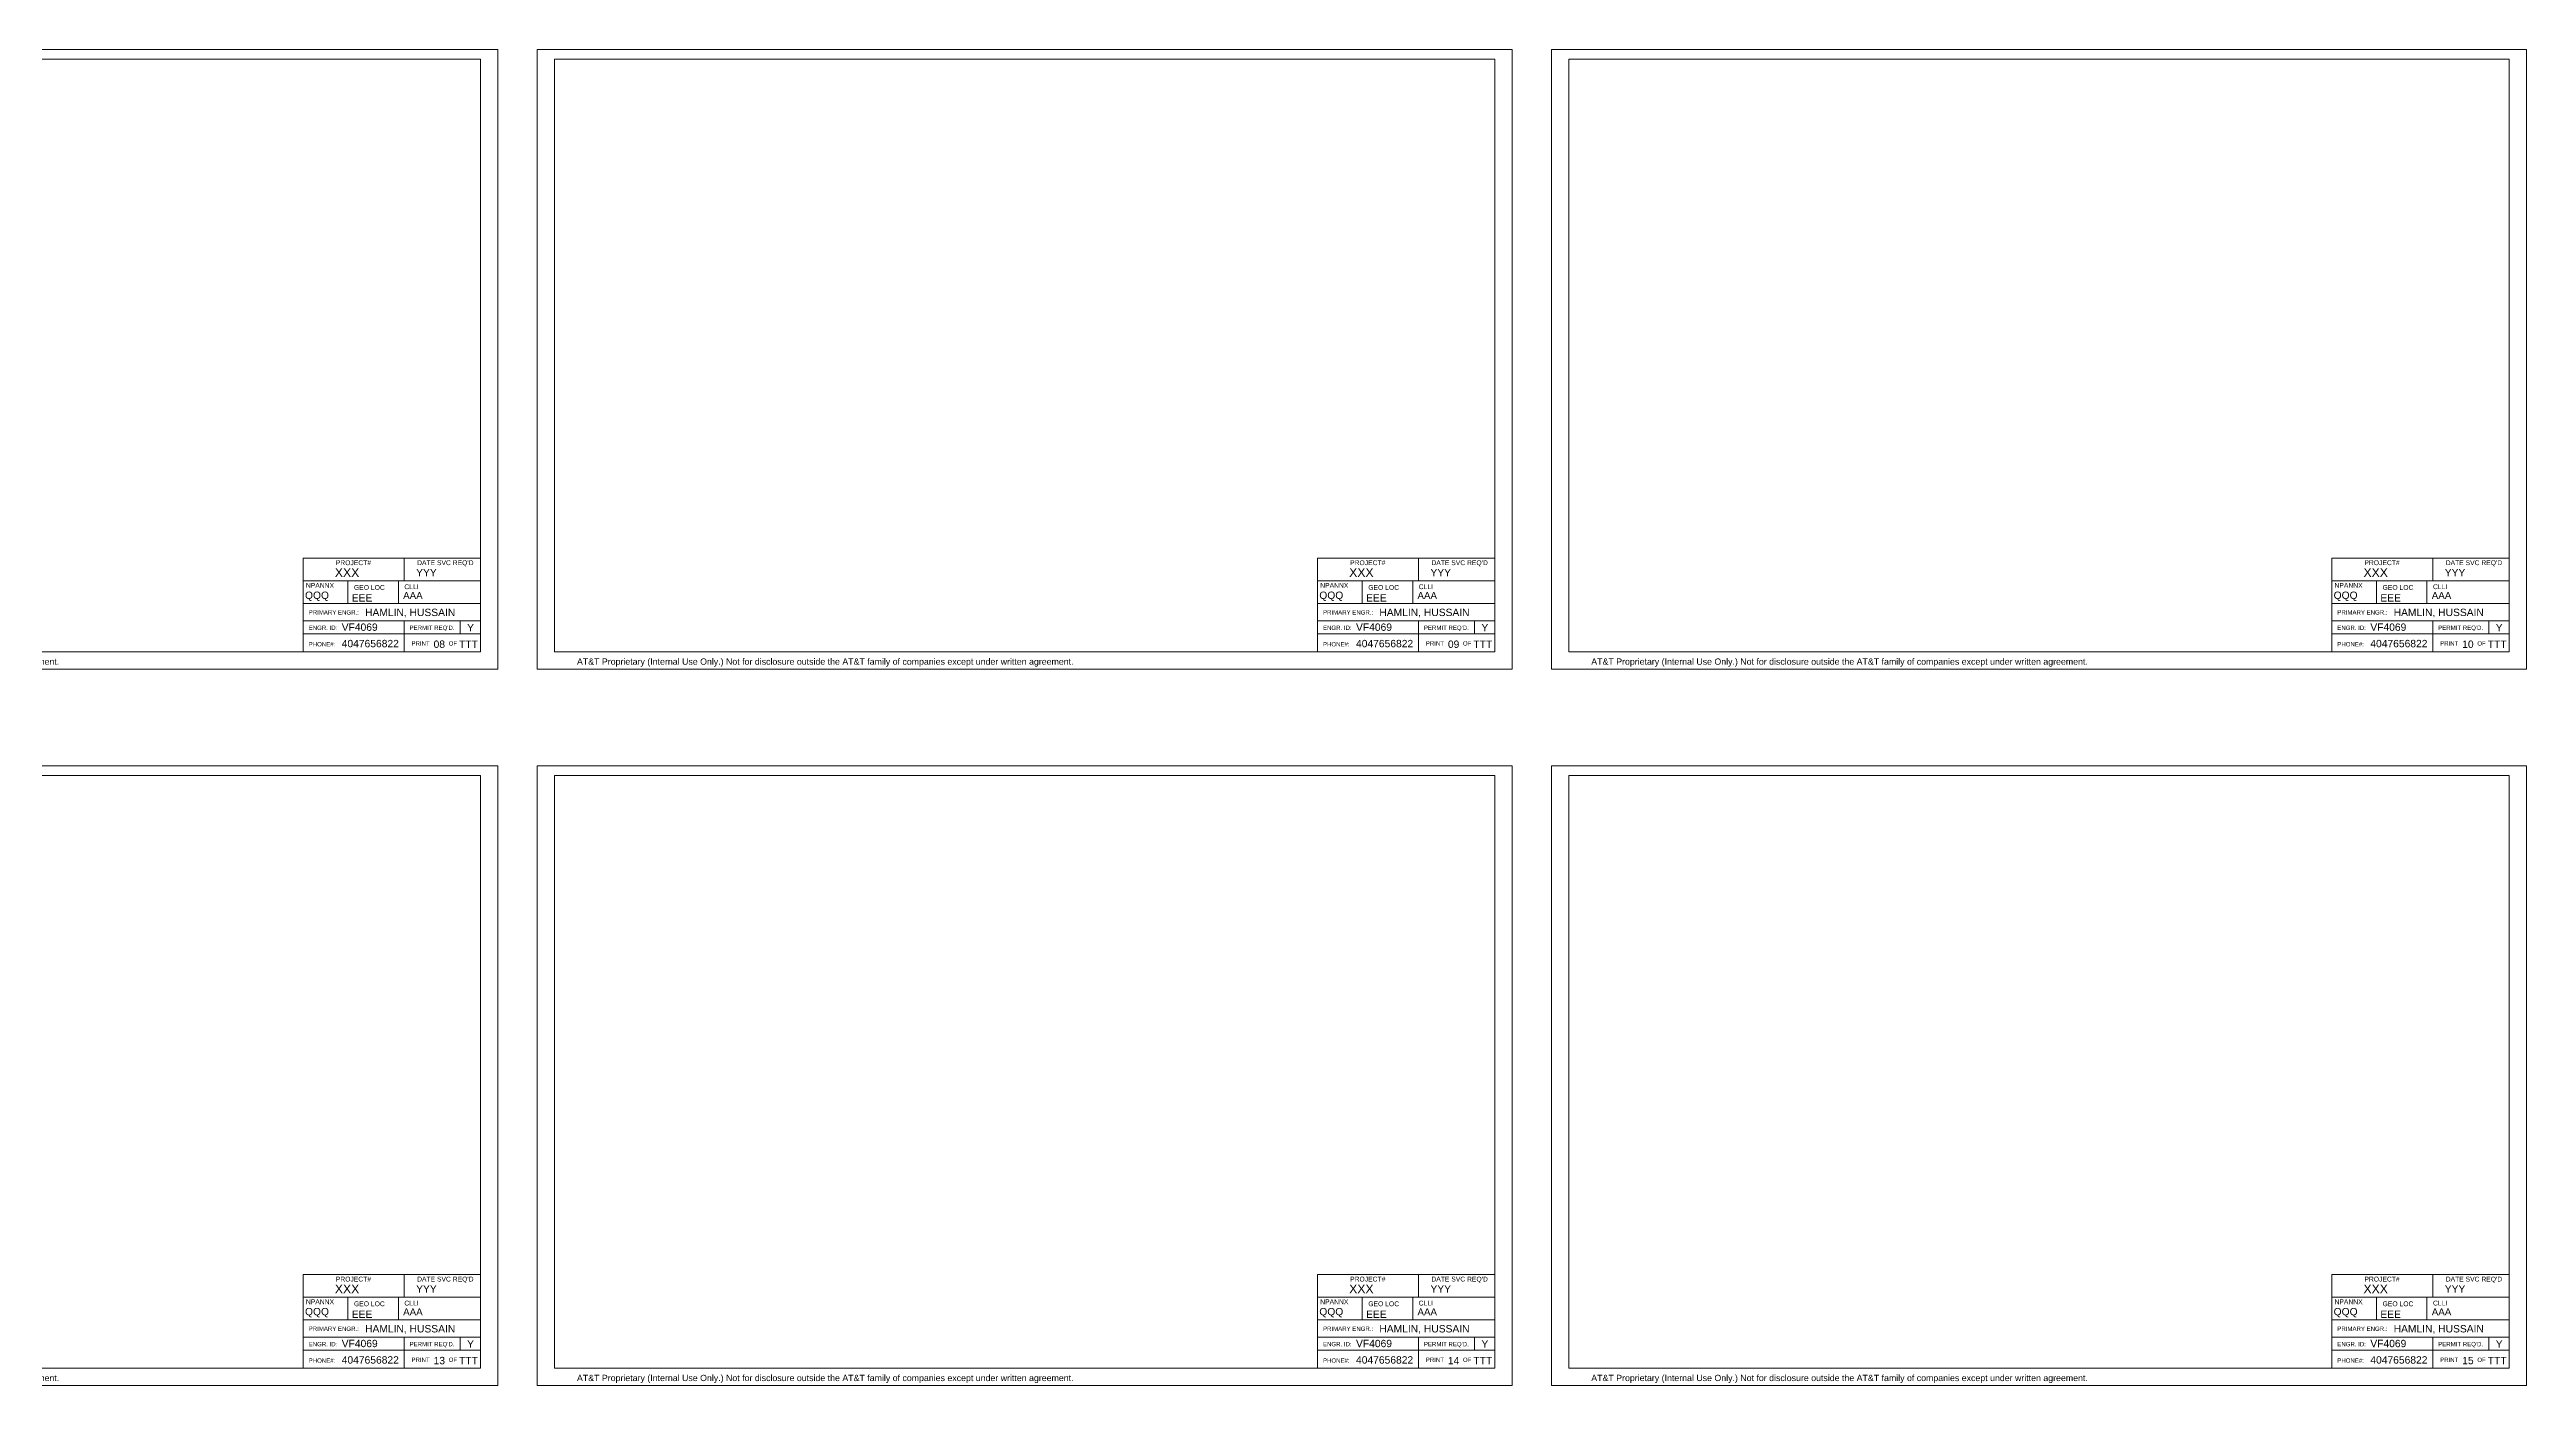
# Model space of a CAD drawing. Header units: feet. Extents: x -16154 to 3860, y -1534289809 to -1534279773.
# Drawn here: x -7483 to -3334, y -1534289809 to -1534287571 of the extents above; entities that cross this region are included whole.
import ezdxf

# ---------------------------------------------------------------- set-up
doc = ezdxf.new("R2010")
doc.units = ezdxf.units.FT
doc.header["$MEASUREMENT"] = 0
doc.layers.add('Level 18', color=7, linetype='Continuous', lineweight=0)
doc.layers.add('Level 63', color=7, linetype='Continuous', lineweight=0)
doc.styles.add('Telco', font='font000.shx', dxfattribs={"height": 9})

# ---------------------------------------------------------------- blocks, each defined once
blk = doc.blocks.new('*U121')
at = {"layer": 'Level 63', "color": 178, "linetype": 'Continuous', "lineweight": 0, "flags": 128}
blk.add_lwpolyline([(-816.6, 518.9), (816.6, 518.9), (816.6, -518.9), (-816.6, -518.9)], close=True, dxfattribs=at)
at = {"layer": 'Level 18', "color": 7, "linetype": 'Continuous', "lineweight": 0, "insert": (-750.1, -501.1), "char_height": 10.5464, "attachment_point": 1, "line_spacing_factor": 0.856011, "style": 'Telco', "bg_fill": 3, "box_fill_scale": 1, "bg_fill_color": 178, "bg_fill_transparency": 0}
blk.add_mtext('\\fArial Unicode MS|b0|i0|c00|p39;AT&T Proprietary (Internal Use Only.) Not for disclosure outside the AT&T family of companies except under written agreement. ', dxfattribs=at)
at = {"layer": 'Level 63', "color": 7, "linetype": 'Continuous', "lineweight": 0, "flags": 128}
blk.add_lwpolyline([(-787.6, 502.9), (787.6, 502.9), (787.6, -489.9), (-787.6, -489.9)], close=True, dxfattribs=at)
blk = doc.blocks.new('*U122')
at = {"layer": 'Level 18', "color": 7, "linetype": 'Continuous', "lineweight": 0}
for p, q in [((148.5, 78.4), (-148.5, 78.4)), ((-148.5, 78.4), (-148.5, -78.6)), ((20.5, 78.4), (20.5, 40.4)), ((148.5, 78.4), (148.5, -78.6)), ((148.5, 40.4), (-148.5, 40.4)), ((148.5, 2.4), (-148.5, 2.4)), ((-73.7, 40.4), (-73.7, 2.4)), ((10.8, 40.4), (10.8, 2.4)), ((-148.5, -26.6), (148.5, -26.6)), ((20.5, -26.6), (20.5, -78.6)), ((114.5, -26.6), (114.5, -48.6)), ((-148.5, -48.6), (148.5, -48.6)), ((-148.5, -78.6), (148.5, -78.6))]:
    blk.add_line(p, q, dxfattribs=at)
at = {"layer": 'Level 18', "color": 7, "linetype": 'Continuous', "lineweight": 0, "attachment_point": 1, "style": 'Telco', "bg_fill": 3, "box_fill_scale": 1, "bg_fill_color": 178, "bg_fill_transparency": 0}
for s, insert, char_height, line_spacing_factor in [('\\fArial Unicode MS|b0|i0|c00|p39;PROJECT#', (-94, 74.6), 8.099, 0.933366), ("\\fArial Unicode MS|b0|i0|c00|p39;DATE SVC REQ'D", (42.2, 74.6), 8.099, 0.933366), ('\\fArial Unicode MS|b0|i0|c00|p39;GEO LOC', (-63.5, 33.2), 8.099, 0.933366), ('\\fArial Unicode MS|b0|i0|c00|p39;CLLI', (20.9, 34.4), 8.099, 0.933366), ('\\fArial Unicode MS|b0|i0|c00|p39;PRIMARY ENGR.:', (-139.4, -9), 7.267, 0.971553), ("\\fArial Unicode MS|b0|i0|c00|p39;PERMIT REQ'D.", (29.6, -34.8), 7.267, 0.971553), ('\\fArial Unicode MS|b0|i0|c00|p39;Y', (126, -32), 12.321, 0.819132)]:
    blk.add_mtext(s, dxfattribs=dict(at, insert=insert, char_height=char_height, line_spacing_factor=line_spacing_factor))
at = {"layer": 'Level 18', "color": 7, "linetype": 'Continuous', "lineweight": 0, "style": 'Telco', "bg_fill": 3, "box_fill_scale": 1, "bg_fill_color": 178, "bg_fill_transparency": 0}
for s, insert, char_height, attachment_point, line_spacing_factor in [('\\fArial Unicode MS|b0|i0|c00|p39;XXX', (-95.6, 61.4), 14.637, 1, 0.784462), ('\\fArial Unicode MS|b0|i0|c00|p39;YYY', (40.6, 60.2), 12.321, 1, 0.819132), ('\\fArial Unicode MS|b0|i0|c00|p39;QQQ', (-145.6, 22.2), 12.321, 1, 0.819132), ('\\fArial Unicode MS|b0|i0|c00|p39;EEE', (-67.3, 17.8), 12.321, 1, 0.819132), ('\\fArial Unicode MS|b0|i0|c00|p39;AAA', (18.8, 21.5), 11.71, 1, 0.830575), ('\\fArial Unicode MS|b0|i0|c00|p39;ENGR. ID:', (-139.4, -34.8), 7.267, 1, 0.971553), ('\\fArial Unicode MS|b0|i0|c00|p39;PRINT', (32.8, -61), 7.267, 1, 0.971553), ('\\fArial Unicode MS|b0|i0|c00|p39;TTT', (128.4, -66), 12.321, 5, 0.819132)]:
    blk.add_mtext(s, dxfattribs=dict(at, insert=insert, char_height=char_height, attachment_point=attachment_point, line_spacing_factor=line_spacing_factor))
for s, insert, char_height, attachment_point, line_spacing_factor in [('\\fArial Unicode MS|b0|i0|c00|p39;NPANNX', (-144.1, 36.6), 8.099, 1, 0.933366), ('\\fArial Unicode MS|b0|i0|c00|p39;HAMLIN, HUSSAIN', (-45, -6.5), 12.321, 1, 0.819132), ('\\fArial Unicode MS|b0|i0|c00|p39;PHONE#:', (-139.4, -62.3), 7.267, 1, 0.971553), ('\\fArial Unicode MS|b0|i0|c00|p39;08', (79.4, -66), 12.321, 5, 0.819132)]:
    blk.add_mtext(s, dxfattribs=dict(at, insert=insert, char_height=char_height, attachment_point=attachment_point, line_spacing_factor=line_spacing_factor))
at = {"layer": 'Level 18', "color": 7, "linetype": 'Continuous', "lineweight": 0, "attachment_point": 1, "style": 'Telco', "bg_fill": 3, "box_fill_scale": 1, "bg_fill_color": 178, "bg_fill_transparency": 0}
for s, insert, char_height, line_spacing_factor in [('\\fArial Unicode MS|b0|i0|c00|p39;VF4069', (-84.1, -31.2), 12.321, 0.819132), ('\\fArial Unicode MS|b0|i0|c00|p39;OF', (95.1, -61), 7.267, 0.971553)]:
    blk.add_mtext(s, dxfattribs=dict(at, insert=insert, char_height=char_height, line_spacing_factor=line_spacing_factor))
at = {"layer": 'Level 18', "color": 7, "linetype": 'Continuous', "lineweight": 0, "insert": (-84.1, -58.7), "char_height": 12.321, "attachment_point": 1, "line_spacing_factor": 0.819132, "style": 'Telco', "bg_fill": 3, "box_fill_scale": 1, "bg_fill_color": 178, "bg_fill_transparency": 0}
blk.add_mtext('\\fArial Unicode MS|b0|i0|c00|p39;4047656822', dxfattribs=at)
blk = doc.blocks.new('*U120')
at = {"layer": 'Level 63', "color": 178, "linetype": 'Continuous', "lineweight": 0}
blk.add_blockref('*U121', (0, 0), dxfattribs=at)
at = {"layer": 'Level 18', "color": 7, "linetype": 'Continuous', "lineweight": 0}
blk.add_blockref('*U122', (639.1, -411.3), dxfattribs=at)
blk = doc.blocks.new('*U124')
at = {"layer": 'Level 63', "color": 178, "linetype": 'Continuous', "lineweight": 0, "flags": 128}
blk.add_lwpolyline([(-816.6, 518.9), (816.6, 518.9), (816.6, -518.9), (-816.6, -518.9)], close=True, dxfattribs=at)
at = {"layer": 'Level 18', "color": 7, "linetype": 'Continuous', "lineweight": 0, "insert": (-750.1, -501.1), "char_height": 10.5464, "attachment_point": 1, "line_spacing_factor": 0.856011, "style": 'Telco', "bg_fill": 3, "box_fill_scale": 1, "bg_fill_color": 178, "bg_fill_transparency": 0}
blk.add_mtext('\\fArial Unicode MS|b0|i0|c00|p39;AT&T Proprietary (Internal Use Only.) Not for disclosure outside the AT&T family of companies except under written agreement. ', dxfattribs=at)
at = {"layer": 'Level 63', "color": 7, "linetype": 'Continuous', "lineweight": 0, "flags": 128}
blk.add_lwpolyline([(-787.6, 502.9), (787.6, 502.9), (787.6, -489.9), (-787.6, -489.9)], close=True, dxfattribs=at)
blk = doc.blocks.new('*U125')
at = {"layer": 'Level 18', "color": 7, "linetype": 'Continuous', "lineweight": 0}
for p, q in [((148.5, 78.4), (-148.5, 78.4)), ((-148.5, 78.4), (-148.5, -78.6)), ((20.5, 78.4), (20.5, 40.4)), ((148.5, 78.4), (148.5, -78.6)), ((148.5, 40.4), (-148.5, 40.4)), ((148.5, 2.4), (-148.5, 2.4)), ((-73.7, 40.4), (-73.7, 2.4)), ((10.8, 40.4), (10.8, 2.4)), ((-148.5, -26.6), (148.5, -26.6)), ((20.5, -26.6), (20.5, -78.6)), ((114.5, -26.6), (114.5, -48.6)), ((-148.5, -48.6), (148.5, -48.6)), ((-148.5, -78.6), (148.5, -78.6))]:
    blk.add_line(p, q, dxfattribs=at)
at = {"layer": 'Level 18', "color": 7, "linetype": 'Continuous', "lineweight": 0, "attachment_point": 1, "style": 'Telco', "bg_fill": 3, "box_fill_scale": 1, "bg_fill_color": 178, "bg_fill_transparency": 0}
for s, insert, char_height, line_spacing_factor in [('\\fArial Unicode MS|b0|i0|c00|p39;PROJECT#', (-94, 74.6), 8.099, 0.933366), ("\\fArial Unicode MS|b0|i0|c00|p39;DATE SVC REQ'D", (42.2, 74.6), 8.099, 0.933366), ('\\fArial Unicode MS|b0|i0|c00|p39;GEO LOC', (-63.5, 33.2), 8.099, 0.933366), ('\\fArial Unicode MS|b0|i0|c00|p39;CLLI', (20.9, 34.4), 8.099, 0.933366), ('\\fArial Unicode MS|b0|i0|c00|p39;PRIMARY ENGR.:', (-139.4, -9), 7.267, 0.971553), ("\\fArial Unicode MS|b0|i0|c00|p39;PERMIT REQ'D.", (29.6, -34.8), 7.267, 0.971553), ('\\fArial Unicode MS|b0|i0|c00|p39;Y', (126, -32), 12.321, 0.819132)]:
    blk.add_mtext(s, dxfattribs=dict(at, insert=insert, char_height=char_height, line_spacing_factor=line_spacing_factor))
at = {"layer": 'Level 18', "color": 7, "linetype": 'Continuous', "lineweight": 0, "style": 'Telco', "bg_fill": 3, "box_fill_scale": 1, "bg_fill_color": 178, "bg_fill_transparency": 0}
for s, insert, char_height, attachment_point, line_spacing_factor in [('\\fArial Unicode MS|b0|i0|c00|p39;XXX', (-95.6, 61.4), 14.637, 1, 0.784462), ('\\fArial Unicode MS|b0|i0|c00|p39;YYY', (40.6, 60.2), 12.321, 1, 0.819132), ('\\fArial Unicode MS|b0|i0|c00|p39;QQQ', (-145.6, 22.2), 12.321, 1, 0.819132), ('\\fArial Unicode MS|b0|i0|c00|p39;EEE', (-67.3, 17.8), 12.321, 1, 0.819132), ('\\fArial Unicode MS|b0|i0|c00|p39;AAA', (18.8, 21.5), 11.71, 1, 0.830575), ('\\fArial Unicode MS|b0|i0|c00|p39;ENGR. ID:', (-139.4, -34.8), 7.267, 1, 0.971553), ('\\fArial Unicode MS|b0|i0|c00|p39;PRINT', (32.8, -61), 7.267, 1, 0.971553), ('\\fArial Unicode MS|b0|i0|c00|p39;TTT', (128.4, -66), 12.321, 5, 0.819132)]:
    blk.add_mtext(s, dxfattribs=dict(at, insert=insert, char_height=char_height, attachment_point=attachment_point, line_spacing_factor=line_spacing_factor))
for s, insert, char_height, attachment_point, line_spacing_factor in [('\\fArial Unicode MS|b0|i0|c00|p39;NPANNX', (-144.1, 36.6), 8.099, 1, 0.933366), ('\\fArial Unicode MS|b0|i0|c00|p39;HAMLIN, HUSSAIN', (-45, -6.5), 12.321, 1, 0.819132), ('\\fArial Unicode MS|b0|i0|c00|p39;PHONE#:', (-139.4, -62.3), 7.267, 1, 0.971553), ('\\fArial Unicode MS|b0|i0|c00|p39;09', (79.4, -66), 12.321, 5, 0.819132)]:
    blk.add_mtext(s, dxfattribs=dict(at, insert=insert, char_height=char_height, attachment_point=attachment_point, line_spacing_factor=line_spacing_factor))
at = {"layer": 'Level 18', "color": 7, "linetype": 'Continuous', "lineweight": 0, "attachment_point": 1, "style": 'Telco', "bg_fill": 3, "box_fill_scale": 1, "bg_fill_color": 178, "bg_fill_transparency": 0}
for s, insert, char_height, line_spacing_factor in [('\\fArial Unicode MS|b0|i0|c00|p39;VF4069', (-84.1, -31.2), 12.321, 0.819132), ('\\fArial Unicode MS|b0|i0|c00|p39;OF', (95.1, -61), 7.267, 0.971553)]:
    blk.add_mtext(s, dxfattribs=dict(at, insert=insert, char_height=char_height, line_spacing_factor=line_spacing_factor))
at = {"layer": 'Level 18', "color": 7, "linetype": 'Continuous', "lineweight": 0, "insert": (-84.1, -58.7), "char_height": 12.321, "attachment_point": 1, "line_spacing_factor": 0.819132, "style": 'Telco', "bg_fill": 3, "box_fill_scale": 1, "bg_fill_color": 178, "bg_fill_transparency": 0}
blk.add_mtext('\\fArial Unicode MS|b0|i0|c00|p39;4047656822', dxfattribs=at)
blk = doc.blocks.new('*U123')
at = {"layer": 'Level 63', "color": 178, "linetype": 'Continuous', "lineweight": 0}
blk.add_blockref('*U124', (0, 0), dxfattribs=at)
at = {"layer": 'Level 18', "color": 7, "linetype": 'Continuous', "lineweight": 0}
blk.add_blockref('*U125', (639.1, -411.3), dxfattribs=at)
blk = doc.blocks.new('*U127')
at = {"layer": 'Level 63', "color": 178, "linetype": 'Continuous', "lineweight": 0, "flags": 128}
blk.add_lwpolyline([(-816.6, 518.9), (816.6, 518.9), (816.6, -518.9), (-816.6, -518.9)], close=True, dxfattribs=at)
at = {"layer": 'Level 18', "color": 7, "linetype": 'Continuous', "lineweight": 0, "insert": (-750.1, -501.1), "char_height": 10.5464, "attachment_point": 1, "line_spacing_factor": 0.856011, "style": 'Telco', "bg_fill": 3, "box_fill_scale": 1, "bg_fill_color": 178, "bg_fill_transparency": 0}
blk.add_mtext('\\fArial Unicode MS|b0|i0|c00|p39;AT&T Proprietary (Internal Use Only.) Not for disclosure outside the AT&T family of companies except under written agreement. ', dxfattribs=at)
at = {"layer": 'Level 63', "color": 7, "linetype": 'Continuous', "lineweight": 0, "flags": 128}
blk.add_lwpolyline([(-787.6, 502.9), (787.6, 502.9), (787.6, -489.9), (-787.6, -489.9)], close=True, dxfattribs=at)
blk = doc.blocks.new('*U128')
at = {"layer": 'Level 18', "color": 7, "linetype": 'Continuous', "lineweight": 0}
for p, q in [((148.5, 78.4), (-148.5, 78.4)), ((-148.5, 78.4), (-148.5, -78.6)), ((20.5, 78.4), (20.5, 40.4)), ((148.5, 78.4), (148.5, -78.6)), ((148.5, 40.4), (-148.5, 40.4)), ((148.5, 2.4), (-148.5, 2.4)), ((-73.7, 40.4), (-73.7, 2.4)), ((10.8, 40.4), (10.8, 2.4)), ((-148.5, -26.6), (148.5, -26.6)), ((20.5, -26.6), (20.5, -78.6)), ((114.5, -26.6), (114.5, -48.6)), ((-148.5, -48.6), (148.5, -48.6)), ((-148.5, -78.6), (148.5, -78.6))]:
    blk.add_line(p, q, dxfattribs=at)
at = {"layer": 'Level 18', "color": 7, "linetype": 'Continuous', "lineweight": 0, "attachment_point": 1, "style": 'Telco', "bg_fill": 3, "box_fill_scale": 1, "bg_fill_color": 178, "bg_fill_transparency": 0}
for s, insert, char_height, line_spacing_factor in [('\\fArial Unicode MS|b0|i0|c00|p39;PROJECT#', (-94, 74.6), 8.099, 0.933366), ("\\fArial Unicode MS|b0|i0|c00|p39;DATE SVC REQ'D", (42.2, 74.6), 8.099, 0.933366), ('\\fArial Unicode MS|b0|i0|c00|p39;GEO LOC', (-63.5, 33.2), 8.099, 0.933366), ('\\fArial Unicode MS|b0|i0|c00|p39;CLLI', (20.9, 34.4), 8.099, 0.933366), ('\\fArial Unicode MS|b0|i0|c00|p39;PRIMARY ENGR.:', (-139.4, -9), 7.267, 0.971553), ("\\fArial Unicode MS|b0|i0|c00|p39;PERMIT REQ'D.", (29.6, -34.8), 7.267, 0.971553), ('\\fArial Unicode MS|b0|i0|c00|p39;Y', (126, -32), 12.321, 0.819132)]:
    blk.add_mtext(s, dxfattribs=dict(at, insert=insert, char_height=char_height, line_spacing_factor=line_spacing_factor))
at = {"layer": 'Level 18', "color": 7, "linetype": 'Continuous', "lineweight": 0, "style": 'Telco', "bg_fill": 3, "box_fill_scale": 1, "bg_fill_color": 178, "bg_fill_transparency": 0}
for s, insert, char_height, attachment_point, line_spacing_factor in [('\\fArial Unicode MS|b0|i0|c00|p39;XXX', (-95.6, 61.4), 14.637, 1, 0.784462), ('\\fArial Unicode MS|b0|i0|c00|p39;YYY', (40.6, 60.2), 12.321, 1, 0.819132), ('\\fArial Unicode MS|b0|i0|c00|p39;QQQ', (-145.6, 22.2), 12.321, 1, 0.819132), ('\\fArial Unicode MS|b0|i0|c00|p39;EEE', (-67.3, 17.8), 12.321, 1, 0.819132), ('\\fArial Unicode MS|b0|i0|c00|p39;AAA', (18.8, 21.5), 11.71, 1, 0.830575), ('\\fArial Unicode MS|b0|i0|c00|p39;ENGR. ID:', (-139.4, -34.8), 7.267, 1, 0.971553), ('\\fArial Unicode MS|b0|i0|c00|p39;PRINT', (32.8, -61), 7.267, 1, 0.971553), ('\\fArial Unicode MS|b0|i0|c00|p39;TTT', (128.4, -66), 12.321, 5, 0.819132)]:
    blk.add_mtext(s, dxfattribs=dict(at, insert=insert, char_height=char_height, attachment_point=attachment_point, line_spacing_factor=line_spacing_factor))
for s, insert, char_height, attachment_point, line_spacing_factor in [('\\fArial Unicode MS|b0|i0|c00|p39;NPANNX', (-144.1, 36.6), 8.099, 1, 0.933366), ('\\fArial Unicode MS|b0|i0|c00|p39;HAMLIN, HUSSAIN', (-45, -6.5), 12.321, 1, 0.819132), ('\\fArial Unicode MS|b0|i0|c00|p39;PHONE#:', (-139.4, -62.3), 7.267, 1, 0.971553), ('\\fArial Unicode MS|b0|i0|c00|p39;10', (79.4, -66), 12.321, 5, 0.819132)]:
    blk.add_mtext(s, dxfattribs=dict(at, insert=insert, char_height=char_height, attachment_point=attachment_point, line_spacing_factor=line_spacing_factor))
at = {"layer": 'Level 18', "color": 7, "linetype": 'Continuous', "lineweight": 0, "attachment_point": 1, "style": 'Telco', "bg_fill": 3, "box_fill_scale": 1, "bg_fill_color": 178, "bg_fill_transparency": 0}
for s, insert, char_height, line_spacing_factor in [('\\fArial Unicode MS|b0|i0|c00|p39;VF4069', (-84.1, -31.2), 12.321, 0.819132), ('\\fArial Unicode MS|b0|i0|c00|p39;OF', (95.1, -61), 7.267, 0.971553)]:
    blk.add_mtext(s, dxfattribs=dict(at, insert=insert, char_height=char_height, line_spacing_factor=line_spacing_factor))
at = {"layer": 'Level 18', "color": 7, "linetype": 'Continuous', "lineweight": 0, "insert": (-84.1, -58.7), "char_height": 12.321, "attachment_point": 1, "line_spacing_factor": 0.819132, "style": 'Telco', "bg_fill": 3, "box_fill_scale": 1, "bg_fill_color": 178, "bg_fill_transparency": 0}
blk.add_mtext('\\fArial Unicode MS|b0|i0|c00|p39;4047656822', dxfattribs=at)
blk = doc.blocks.new('*U126')
at = {"layer": 'Level 63', "color": 178, "linetype": 'Continuous', "lineweight": 0}
blk.add_blockref('*U127', (0, 0), dxfattribs=at)
at = {"layer": 'Level 18', "color": 7, "linetype": 'Continuous', "lineweight": 0}
blk.add_blockref('*U128', (639.1, -411.3), dxfattribs=at)
blk = doc.blocks.new('*U136')
at = {"layer": 'Level 63', "color": 178, "linetype": 'Continuous', "lineweight": 0, "flags": 128}
blk.add_lwpolyline([(-816.6, 518.9), (816.6, 518.9), (816.6, -518.9), (-816.6, -518.9)], close=True, dxfattribs=at)
at = {"layer": 'Level 18', "color": 7, "linetype": 'Continuous', "lineweight": 0, "insert": (-750.1, -501.1), "char_height": 10.5464, "attachment_point": 1, "line_spacing_factor": 0.856011, "style": 'Telco', "bg_fill": 3, "box_fill_scale": 1, "bg_fill_color": 178, "bg_fill_transparency": 0}
blk.add_mtext('\\fArial Unicode MS|b0|i0|c00|p39;AT&T Proprietary (Internal Use Only.) Not for disclosure outside the AT&T family of companies except under written agreement. ', dxfattribs=at)
at = {"layer": 'Level 63', "color": 7, "linetype": 'Continuous', "lineweight": 0, "flags": 128}
blk.add_lwpolyline([(-787.6, 502.9), (787.6, 502.9), (787.6, -489.9), (-787.6, -489.9)], close=True, dxfattribs=at)
blk = doc.blocks.new('*U137')
at = {"layer": 'Level 18', "color": 7, "linetype": 'Continuous', "lineweight": 0}
for p, q in [((148.5, 78.4), (-148.5, 78.4)), ((-148.5, 78.4), (-148.5, -78.6)), ((20.5, 78.4), (20.5, 40.4)), ((148.5, 78.4), (148.5, -78.6)), ((148.5, 40.4), (-148.5, 40.4)), ((148.5, 2.4), (-148.5, 2.4)), ((-73.7, 40.4), (-73.7, 2.4)), ((10.8, 40.4), (10.8, 2.4)), ((-148.5, -26.6), (148.5, -26.6)), ((20.5, -26.6), (20.5, -78.6)), ((114.5, -26.6), (114.5, -48.6)), ((-148.5, -48.6), (148.5, -48.6)), ((-148.5, -78.6), (148.5, -78.6))]:
    blk.add_line(p, q, dxfattribs=at)
at = {"layer": 'Level 18', "color": 7, "linetype": 'Continuous', "lineweight": 0, "attachment_point": 1, "style": 'Telco', "bg_fill": 3, "box_fill_scale": 1, "bg_fill_color": 178, "bg_fill_transparency": 0}
for s, insert, char_height, line_spacing_factor in [('\\fArial Unicode MS|b0|i0|c00|p39;PROJECT#', (-94, 74.6), 8.099, 0.933366), ("\\fArial Unicode MS|b0|i0|c00|p39;DATE SVC REQ'D", (42.2, 74.6), 8.099, 0.933366), ('\\fArial Unicode MS|b0|i0|c00|p39;GEO LOC', (-63.5, 33.2), 8.099, 0.933366), ('\\fArial Unicode MS|b0|i0|c00|p39;CLLI', (20.9, 34.4), 8.099, 0.933366), ('\\fArial Unicode MS|b0|i0|c00|p39;PRIMARY ENGR.:', (-139.4, -9), 7.267, 0.971553), ("\\fArial Unicode MS|b0|i0|c00|p39;PERMIT REQ'D.", (29.6, -34.8), 7.267, 0.971553), ('\\fArial Unicode MS|b0|i0|c00|p39;Y', (126, -32), 12.321, 0.819132)]:
    blk.add_mtext(s, dxfattribs=dict(at, insert=insert, char_height=char_height, line_spacing_factor=line_spacing_factor))
at = {"layer": 'Level 18', "color": 7, "linetype": 'Continuous', "lineweight": 0, "style": 'Telco', "bg_fill": 3, "box_fill_scale": 1, "bg_fill_color": 178, "bg_fill_transparency": 0}
for s, insert, char_height, attachment_point, line_spacing_factor in [('\\fArial Unicode MS|b0|i0|c00|p39;XXX', (-95.6, 61.4), 14.637, 1, 0.784462), ('\\fArial Unicode MS|b0|i0|c00|p39;YYY', (40.6, 60.2), 12.321, 1, 0.819132), ('\\fArial Unicode MS|b0|i0|c00|p39;QQQ', (-145.6, 22.2), 12.321, 1, 0.819132), ('\\fArial Unicode MS|b0|i0|c00|p39;EEE', (-67.3, 17.8), 12.321, 1, 0.819132), ('\\fArial Unicode MS|b0|i0|c00|p39;AAA', (18.8, 21.5), 11.71, 1, 0.830575), ('\\fArial Unicode MS|b0|i0|c00|p39;ENGR. ID:', (-139.4, -34.8), 7.267, 1, 0.971553), ('\\fArial Unicode MS|b0|i0|c00|p39;PRINT', (32.8, -61), 7.267, 1, 0.971553), ('\\fArial Unicode MS|b0|i0|c00|p39;TTT', (128.4, -66), 12.321, 5, 0.819132)]:
    blk.add_mtext(s, dxfattribs=dict(at, insert=insert, char_height=char_height, attachment_point=attachment_point, line_spacing_factor=line_spacing_factor))
for s, insert, char_height, attachment_point, line_spacing_factor in [('\\fArial Unicode MS|b0|i0|c00|p39;NPANNX', (-144.1, 36.6), 8.099, 1, 0.933366), ('\\fArial Unicode MS|b0|i0|c00|p39;HAMLIN, HUSSAIN', (-45, -6.5), 12.321, 1, 0.819132), ('\\fArial Unicode MS|b0|i0|c00|p39;PHONE#:', (-139.4, -62.3), 7.267, 1, 0.971553), ('\\fArial Unicode MS|b0|i0|c00|p39;13', (79.4, -66), 12.321, 5, 0.819132)]:
    blk.add_mtext(s, dxfattribs=dict(at, insert=insert, char_height=char_height, attachment_point=attachment_point, line_spacing_factor=line_spacing_factor))
at = {"layer": 'Level 18', "color": 7, "linetype": 'Continuous', "lineweight": 0, "attachment_point": 1, "style": 'Telco', "bg_fill": 3, "box_fill_scale": 1, "bg_fill_color": 178, "bg_fill_transparency": 0}
for s, insert, char_height, line_spacing_factor in [('\\fArial Unicode MS|b0|i0|c00|p39;VF4069', (-84.1, -31.2), 12.321, 0.819132), ('\\fArial Unicode MS|b0|i0|c00|p39;OF', (95.1, -61), 7.267, 0.971553)]:
    blk.add_mtext(s, dxfattribs=dict(at, insert=insert, char_height=char_height, line_spacing_factor=line_spacing_factor))
at = {"layer": 'Level 18', "color": 7, "linetype": 'Continuous', "lineweight": 0, "insert": (-84.1, -58.7), "char_height": 12.321, "attachment_point": 1, "line_spacing_factor": 0.819132, "style": 'Telco', "bg_fill": 3, "box_fill_scale": 1, "bg_fill_color": 178, "bg_fill_transparency": 0}
blk.add_mtext('\\fArial Unicode MS|b0|i0|c00|p39;4047656822', dxfattribs=at)
blk = doc.blocks.new('*U135')
at = {"layer": 'Level 63', "color": 178, "linetype": 'Continuous', "lineweight": 0}
blk.add_blockref('*U136', (0, 0), dxfattribs=at)
at = {"layer": 'Level 18', "color": 7, "linetype": 'Continuous', "lineweight": 0}
blk.add_blockref('*U137', (639.1, -411.3), dxfattribs=at)
blk = doc.blocks.new('*U139')
at = {"layer": 'Level 63', "color": 178, "linetype": 'Continuous', "lineweight": 0, "flags": 128}
blk.add_lwpolyline([(-816.6, 518.9), (816.6, 518.9), (816.6, -518.9), (-816.6, -518.9)], close=True, dxfattribs=at)
at = {"layer": 'Level 18', "color": 7, "linetype": 'Continuous', "lineweight": 0, "insert": (-750.1, -501.1), "char_height": 10.5464, "attachment_point": 1, "line_spacing_factor": 0.856011, "style": 'Telco', "bg_fill": 3, "box_fill_scale": 1, "bg_fill_color": 178, "bg_fill_transparency": 0}
blk.add_mtext('\\fArial Unicode MS|b0|i0|c00|p39;AT&T Proprietary (Internal Use Only.) Not for disclosure outside the AT&T family of companies except under written agreement. ', dxfattribs=at)
at = {"layer": 'Level 63', "color": 7, "linetype": 'Continuous', "lineweight": 0, "flags": 128}
blk.add_lwpolyline([(-787.6, 502.9), (787.6, 502.9), (787.6, -489.9), (-787.6, -489.9)], close=True, dxfattribs=at)
blk = doc.blocks.new('*U140')
at = {"layer": 'Level 18', "color": 7, "linetype": 'Continuous', "lineweight": 0}
for p, q in [((148.5, 78.4), (-148.5, 78.4)), ((-148.5, 78.4), (-148.5, -78.6)), ((20.5, 78.4), (20.5, 40.4)), ((148.5, 78.4), (148.5, -78.6)), ((148.5, 40.4), (-148.5, 40.4)), ((148.5, 2.4), (-148.5, 2.4)), ((-73.7, 40.4), (-73.7, 2.4)), ((10.8, 40.4), (10.8, 2.4)), ((-148.5, -26.6), (148.5, -26.6)), ((20.5, -26.6), (20.5, -78.6)), ((114.5, -26.6), (114.5, -48.6)), ((-148.5, -48.6), (148.5, -48.6)), ((-148.5, -78.6), (148.5, -78.6))]:
    blk.add_line(p, q, dxfattribs=at)
at = {"layer": 'Level 18', "color": 7, "linetype": 'Continuous', "lineweight": 0, "attachment_point": 1, "style": 'Telco', "bg_fill": 3, "box_fill_scale": 1, "bg_fill_color": 178, "bg_fill_transparency": 0}
for s, insert, char_height, line_spacing_factor in [('\\fArial Unicode MS|b0|i0|c00|p39;PROJECT#', (-94, 74.6), 8.099, 0.933366), ("\\fArial Unicode MS|b0|i0|c00|p39;DATE SVC REQ'D", (42.2, 74.6), 8.099, 0.933366), ('\\fArial Unicode MS|b0|i0|c00|p39;GEO LOC', (-63.5, 33.2), 8.099, 0.933366), ('\\fArial Unicode MS|b0|i0|c00|p39;CLLI', (20.9, 34.4), 8.099, 0.933366), ('\\fArial Unicode MS|b0|i0|c00|p39;PRIMARY ENGR.:', (-139.4, -9), 7.267, 0.971553), ("\\fArial Unicode MS|b0|i0|c00|p39;PERMIT REQ'D.", (29.6, -34.8), 7.267, 0.971553), ('\\fArial Unicode MS|b0|i0|c00|p39;Y', (126, -32), 12.321, 0.819132)]:
    blk.add_mtext(s, dxfattribs=dict(at, insert=insert, char_height=char_height, line_spacing_factor=line_spacing_factor))
at = {"layer": 'Level 18', "color": 7, "linetype": 'Continuous', "lineweight": 0, "style": 'Telco', "bg_fill": 3, "box_fill_scale": 1, "bg_fill_color": 178, "bg_fill_transparency": 0}
for s, insert, char_height, attachment_point, line_spacing_factor in [('\\fArial Unicode MS|b0|i0|c00|p39;XXX', (-95.6, 61.4), 14.637, 1, 0.784462), ('\\fArial Unicode MS|b0|i0|c00|p39;YYY', (40.6, 60.2), 12.321, 1, 0.819132), ('\\fArial Unicode MS|b0|i0|c00|p39;QQQ', (-145.6, 22.2), 12.321, 1, 0.819132), ('\\fArial Unicode MS|b0|i0|c00|p39;EEE', (-67.3, 17.8), 12.321, 1, 0.819132), ('\\fArial Unicode MS|b0|i0|c00|p39;AAA', (18.8, 21.5), 11.71, 1, 0.830575), ('\\fArial Unicode MS|b0|i0|c00|p39;ENGR. ID:', (-139.4, -34.8), 7.267, 1, 0.971553), ('\\fArial Unicode MS|b0|i0|c00|p39;PRINT', (32.8, -61), 7.267, 1, 0.971553), ('\\fArial Unicode MS|b0|i0|c00|p39;TTT', (128.4, -66), 12.321, 5, 0.819132)]:
    blk.add_mtext(s, dxfattribs=dict(at, insert=insert, char_height=char_height, attachment_point=attachment_point, line_spacing_factor=line_spacing_factor))
for s, insert, char_height, attachment_point, line_spacing_factor in [('\\fArial Unicode MS|b0|i0|c00|p39;NPANNX', (-144.1, 36.6), 8.099, 1, 0.933366), ('\\fArial Unicode MS|b0|i0|c00|p39;HAMLIN, HUSSAIN', (-45, -6.5), 12.321, 1, 0.819132), ('\\fArial Unicode MS|b0|i0|c00|p39;PHONE#:', (-139.4, -62.3), 7.267, 1, 0.971553), ('\\fArial Unicode MS|b0|i0|c00|p39;14', (79.4, -66), 12.321, 5, 0.819132)]:
    blk.add_mtext(s, dxfattribs=dict(at, insert=insert, char_height=char_height, attachment_point=attachment_point, line_spacing_factor=line_spacing_factor))
at = {"layer": 'Level 18', "color": 7, "linetype": 'Continuous', "lineweight": 0, "attachment_point": 1, "style": 'Telco', "bg_fill": 3, "box_fill_scale": 1, "bg_fill_color": 178, "bg_fill_transparency": 0}
for s, insert, char_height, line_spacing_factor in [('\\fArial Unicode MS|b0|i0|c00|p39;VF4069', (-84.1, -31.2), 12.321, 0.819132), ('\\fArial Unicode MS|b0|i0|c00|p39;OF', (95.1, -61), 7.267, 0.971553)]:
    blk.add_mtext(s, dxfattribs=dict(at, insert=insert, char_height=char_height, line_spacing_factor=line_spacing_factor))
at = {"layer": 'Level 18', "color": 7, "linetype": 'Continuous', "lineweight": 0, "insert": (-84.1, -58.7), "char_height": 12.321, "attachment_point": 1, "line_spacing_factor": 0.819132, "style": 'Telco', "bg_fill": 3, "box_fill_scale": 1, "bg_fill_color": 178, "bg_fill_transparency": 0}
blk.add_mtext('\\fArial Unicode MS|b0|i0|c00|p39;4047656822', dxfattribs=at)
blk = doc.blocks.new('*U138')
at = {"layer": 'Level 63', "color": 178, "linetype": 'Continuous', "lineweight": 0}
blk.add_blockref('*U139', (0, 0), dxfattribs=at)
at = {"layer": 'Level 18', "color": 7, "linetype": 'Continuous', "lineweight": 0}
blk.add_blockref('*U140', (639.1, -411.3), dxfattribs=at)
blk = doc.blocks.new('*U142')
at = {"layer": 'Level 63', "color": 178, "linetype": 'Continuous', "lineweight": 0, "flags": 128}
blk.add_lwpolyline([(-816.6, 518.9), (816.6, 518.9), (816.6, -518.9), (-816.6, -518.9)], close=True, dxfattribs=at)
at = {"layer": 'Level 18', "color": 7, "linetype": 'Continuous', "lineweight": 0, "insert": (-750.1, -501.1), "char_height": 10.5464, "attachment_point": 1, "line_spacing_factor": 0.856011, "style": 'Telco', "bg_fill": 3, "box_fill_scale": 1, "bg_fill_color": 178, "bg_fill_transparency": 0}
blk.add_mtext('\\fArial Unicode MS|b0|i0|c00|p39;AT&T Proprietary (Internal Use Only.) Not for disclosure outside the AT&T family of companies except under written agreement. ', dxfattribs=at)
at = {"layer": 'Level 63', "color": 7, "linetype": 'Continuous', "lineweight": 0, "flags": 128}
blk.add_lwpolyline([(-787.6, 502.9), (787.6, 502.9), (787.6, -489.9), (-787.6, -489.9)], close=True, dxfattribs=at)
blk = doc.blocks.new('*U143')
at = {"layer": 'Level 18', "color": 7, "linetype": 'Continuous', "lineweight": 0}
for p, q in [((148.5, 78.4), (-148.5, 78.4)), ((-148.5, 78.4), (-148.5, -78.6)), ((20.5, 78.4), (20.5, 40.4)), ((148.5, 78.4), (148.5, -78.6)), ((148.5, 40.4), (-148.5, 40.4)), ((148.5, 2.4), (-148.5, 2.4)), ((-73.7, 40.4), (-73.7, 2.4)), ((10.8, 40.4), (10.8, 2.4)), ((-148.5, -26.6), (148.5, -26.6)), ((20.5, -26.6), (20.5, -78.6)), ((114.5, -26.6), (114.5, -48.6)), ((-148.5, -48.6), (148.5, -48.6)), ((-148.5, -78.6), (148.5, -78.6))]:
    blk.add_line(p, q, dxfattribs=at)
at = {"layer": 'Level 18', "color": 7, "linetype": 'Continuous', "lineweight": 0, "attachment_point": 1, "style": 'Telco', "bg_fill": 3, "box_fill_scale": 1, "bg_fill_color": 178, "bg_fill_transparency": 0}
for s, insert, char_height, line_spacing_factor in [('\\fArial Unicode MS|b0|i0|c00|p39;PROJECT#', (-94, 74.6), 8.099, 0.933366), ("\\fArial Unicode MS|b0|i0|c00|p39;DATE SVC REQ'D", (42.2, 74.6), 8.099, 0.933366), ('\\fArial Unicode MS|b0|i0|c00|p39;GEO LOC', (-63.5, 33.2), 8.099, 0.933366), ('\\fArial Unicode MS|b0|i0|c00|p39;CLLI', (20.9, 34.4), 8.099, 0.933366), ('\\fArial Unicode MS|b0|i0|c00|p39;PRIMARY ENGR.:', (-139.4, -9), 7.267, 0.971553), ("\\fArial Unicode MS|b0|i0|c00|p39;PERMIT REQ'D.", (29.6, -34.8), 7.267, 0.971553), ('\\fArial Unicode MS|b0|i0|c00|p39;Y', (126, -32), 12.321, 0.819132)]:
    blk.add_mtext(s, dxfattribs=dict(at, insert=insert, char_height=char_height, line_spacing_factor=line_spacing_factor))
at = {"layer": 'Level 18', "color": 7, "linetype": 'Continuous', "lineweight": 0, "style": 'Telco', "bg_fill": 3, "box_fill_scale": 1, "bg_fill_color": 178, "bg_fill_transparency": 0}
for s, insert, char_height, attachment_point, line_spacing_factor in [('\\fArial Unicode MS|b0|i0|c00|p39;XXX', (-95.6, 61.4), 14.637, 1, 0.784462), ('\\fArial Unicode MS|b0|i0|c00|p39;YYY', (40.6, 60.2), 12.321, 1, 0.819132), ('\\fArial Unicode MS|b0|i0|c00|p39;QQQ', (-145.6, 22.2), 12.321, 1, 0.819132), ('\\fArial Unicode MS|b0|i0|c00|p39;EEE', (-67.3, 17.8), 12.321, 1, 0.819132), ('\\fArial Unicode MS|b0|i0|c00|p39;AAA', (18.8, 21.5), 11.71, 1, 0.830575), ('\\fArial Unicode MS|b0|i0|c00|p39;ENGR. ID:', (-139.4, -34.8), 7.267, 1, 0.971553), ('\\fArial Unicode MS|b0|i0|c00|p39;PRINT', (32.8, -61), 7.267, 1, 0.971553), ('\\fArial Unicode MS|b0|i0|c00|p39;TTT', (128.4, -66), 12.321, 5, 0.819132)]:
    blk.add_mtext(s, dxfattribs=dict(at, insert=insert, char_height=char_height, attachment_point=attachment_point, line_spacing_factor=line_spacing_factor))
for s, insert, char_height, attachment_point, line_spacing_factor in [('\\fArial Unicode MS|b0|i0|c00|p39;NPANNX', (-144.1, 36.6), 8.099, 1, 0.933366), ('\\fArial Unicode MS|b0|i0|c00|p39;HAMLIN, HUSSAIN', (-45, -6.5), 12.321, 1, 0.819132), ('\\fArial Unicode MS|b0|i0|c00|p39;PHONE#:', (-139.4, -62.3), 7.267, 1, 0.971553), ('\\fArial Unicode MS|b0|i0|c00|p39;15', (79.4, -66), 12.321, 5, 0.819132)]:
    blk.add_mtext(s, dxfattribs=dict(at, insert=insert, char_height=char_height, attachment_point=attachment_point, line_spacing_factor=line_spacing_factor))
at = {"layer": 'Level 18', "color": 7, "linetype": 'Continuous', "lineweight": 0, "attachment_point": 1, "style": 'Telco', "bg_fill": 3, "box_fill_scale": 1, "bg_fill_color": 178, "bg_fill_transparency": 0}
for s, insert, char_height, line_spacing_factor in [('\\fArial Unicode MS|b0|i0|c00|p39;VF4069', (-84.1, -31.2), 12.321, 0.819132), ('\\fArial Unicode MS|b0|i0|c00|p39;OF', (95.1, -61), 7.267, 0.971553)]:
    blk.add_mtext(s, dxfattribs=dict(at, insert=insert, char_height=char_height, line_spacing_factor=line_spacing_factor))
at = {"layer": 'Level 18', "color": 7, "linetype": 'Continuous', "lineweight": 0, "insert": (-84.1, -58.7), "char_height": 12.321, "attachment_point": 1, "line_spacing_factor": 0.819132, "style": 'Telco', "bg_fill": 3, "box_fill_scale": 1, "bg_fill_color": 178, "bg_fill_transparency": 0}
blk.add_mtext('\\fArial Unicode MS|b0|i0|c00|p39;4047656822', dxfattribs=at)
blk = doc.blocks.new('*U141')
at = {"layer": 'Level 63', "color": 178, "linetype": 'Continuous', "lineweight": 0}
blk.add_blockref('*U142', (0, 0), dxfattribs=at)
at = {"layer": 'Level 18', "color": 7, "linetype": 'Continuous', "lineweight": 0}
blk.add_blockref('*U143', (639.1, -411.3), dxfattribs=at)

msp = doc.modelspace()

# ---------------------------------------------------------------- block references
at = {"layer": 'Level 63', "color": 178, "linetype": 'Continuous', "lineweight": 0}
for name, p in [('*U120', (-7548.6, -1534288090.2)), ('*U123', (-5849.4, -1534288090.2)), ('*U126', (-4150.2, -1534288090.2)), ('*U135', (-7548.6, -1534289290.2)), ('*U138', (-5849.4, -1534289290.2)), ('*U141', (-4150.2, -1534289290.2))]:
    msp.add_blockref(name, p, dxfattribs=at)

doc.saveas('drawing.dxf')
